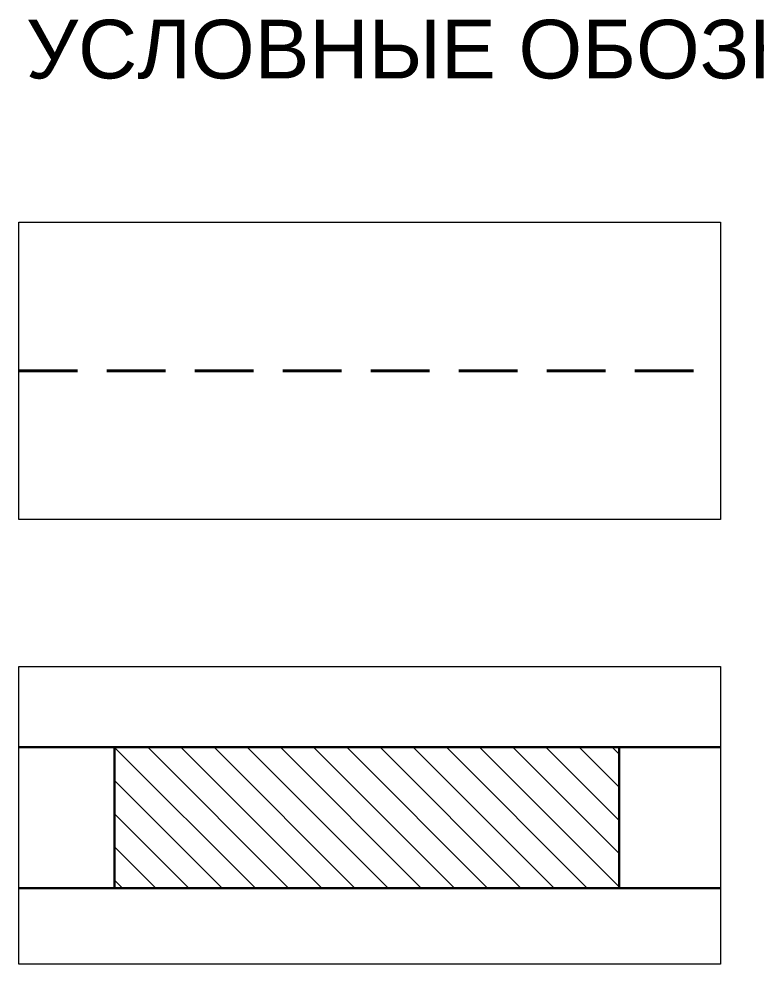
# Model space of a CAD drawing. Header units: metres. Extents: x -163 to 308, y -116 to 9.
# Drawn here: x 39.071 to 42.213, y -21.896 to -17.867 of the extents above; entities that cross this region are included whole.
import ezdxf
from ezdxf.enums import TextEntityAlignment as Align

# ---------------------------------------------------------------- set-up
doc = ezdxf.new("R2010")
doc.units = ezdxf.units.M
doc.header["$MEASUREMENT"] = 0
doc.linetypes.add('( Hidden )', pattern=[0.375, 0.25, -0.125])
doc.linetypes.add('DGN Style 3', pattern=[20.175985, 14.411418, -5.764567])
doc.styles.add('Style-Arial', font='arial.ttf')

msp = doc.modelspace()

# ---------------------------------------------------------------- hatches: boundary and pattern name
at = {"linetype": 'Continuous', "lineweight": 0}
h = msp.add_hatch(dxfattribs=at)
h.set_pattern_fill('HATCH', style=0, pattern_type=2)
h.set_pattern_definition([(315, (40.86657, -21.79396), (0.0707107, 0.0707107), [])])
h.paths.add_polyline_path([(41.62876696, -21.57166819), (41.62876696, -20.97166819), (39.47876696, -20.97166819), (39.47876696, -21.57166819)])

# ---------------------------------------------------------------- linework, layer by layer
at = {"color": 1, "linetype": '( Hidden )', "lineweight": 40}
msp.add_line((39.07105393, -19.36685441), (42.06063795, -19.36685441), dxfattribs=at)
at = {"lineweight": 30}
for p, q in [((42.06063795, -20.97166819), (39.07105393, -20.97166819)), ((39.47876696, -21.57166819), (39.07105393, -21.57166819)), ((42.06063795, -21.57166819), (41.62876696, -21.57166819))]:
    msp.add_line(p, q, dxfattribs=at)
at = {"color": 7, "linetype": 'Continuous', "lineweight": 30}
for p, q in [((39.47876696, -20.97166819), (39.47876696, -21.57166819)), ((41.62876696, -20.97166819), (41.62876696, -21.57166819)), ((41.62876696, -21.57166819), (39.47876696, -21.57166819))]:
    msp.add_line(p, q, dxfattribs=at)
at = {"color": 7, "linetype": 'Continuous', "lineweight": 13, "flags": 128}
for points in [[(39.07105393, -18.73286584), (42.06063795, -18.73286584), (42.06063795, -20.00084298), (39.07105393, -20.00084298), (39.07105393, -18.73286584)], [(39.07105393, -20.6275794), (42.06063795, -20.6275794), (42.06063795, -21.89555655), (39.07105393, -21.89555655), (39.07105393, -20.6275794)]]:
    msp.add_lwpolyline(points, close=True, dxfattribs=at)
at = {"color": 7, "linetype": 'Continuous', "lineweight": 0, "flags": 128}
msp.add_lwpolyline([(41.62876696, -21.57166819), (41.62876696, -20.97166819), (39.47876696, -20.97166819), (39.47876696, -21.57166819), (41.62876696, -21.57166819)], close=True, dxfattribs=at)

# ---------------------------------------------------------------- texts
at = {"color": 7, "linetype": 'DGN Style 3', "lineweight": 13, "style": 'Style-Arial'}
msp.add_text('УСЛОВНЫЕ ОБОЗНАЧЕНИЯ:', height=0.25, dxfattribs=at).set_placement((39.10113226, -17.87078443), align=Align.TOP_LEFT)

doc.saveas('drawing.dxf')
